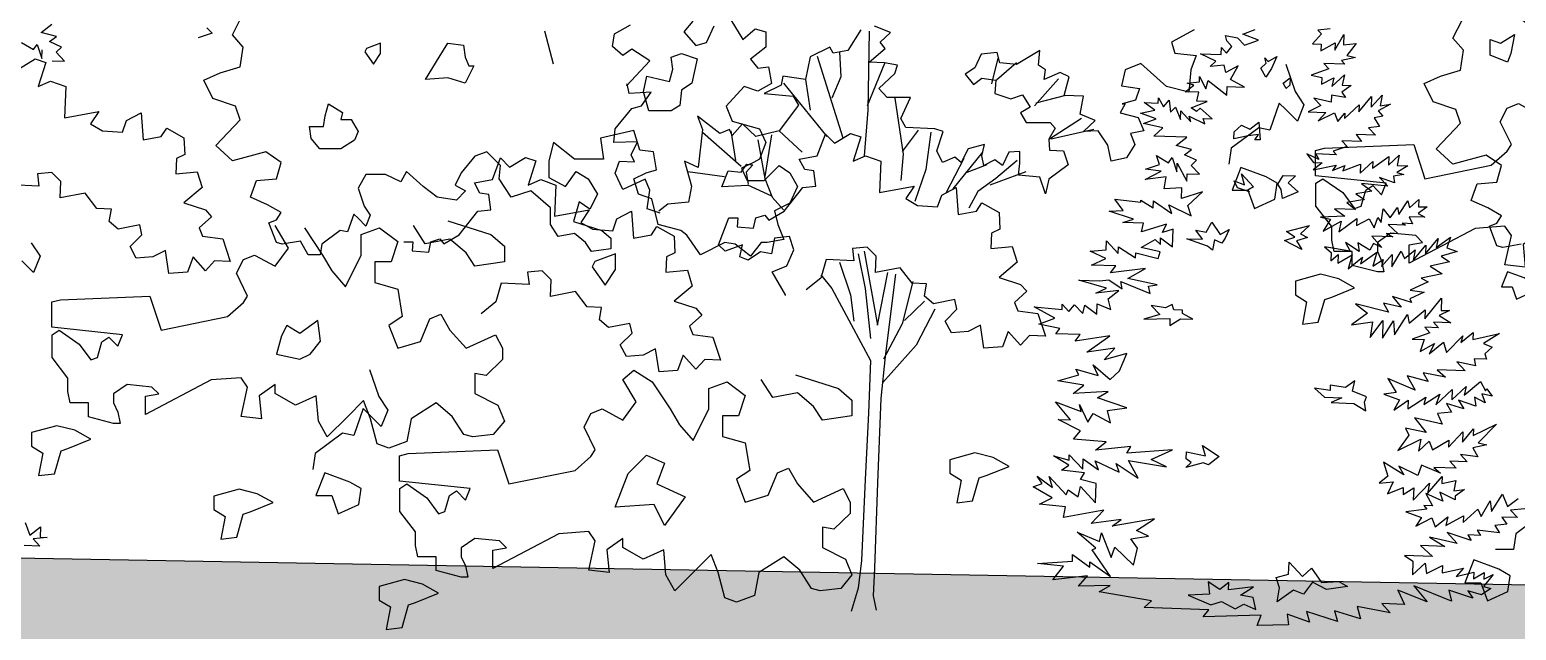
# Model space of a CAD drawing. Header units: inches. Extents: x 11.9 to 85.3, y 21.1 to 37.4.
# Drawn here: x 30.234 to 31.252, y 22.182 to 22.593 of the extents above; entities that cross this region are included whole.
import ezdxf

# ---------------------------------------------------------------- set-up
doc = ezdxf.new("R2010")
doc.units = ezdxf.units.IN
doc.header["$MEASUREMENT"] = 0
doc.layers.add('CAY', color=94, linetype='Continuous')
doc.layers.add('CAY-3', color=61, linetype='Continuous')

# ---------------------------------------------------------------- blocks, each defined once
blk = doc.blocks.new('A$C76451831')
at = {"layer": 'CAY'}
for p, q in [((5795.8, 947.2), (5812.1, 959.8)), ((6048.9, 954.2), (6056.8, 945.8)), ((5765.8, 931.9), (5784.4, 920.9)), ((5819.6, 940.9), (5795.8, 947.2)), ((5808.9, 933.2), (5819.6, 940.9)), ((5827.2, 924.8), (5808.9, 933.2)), ((6056.8, 945.8), (6035.2, 938.9)), ((5784.4, 920.9), (5789.7, 928.8)), ((5789.7, 928.8), (5797.1, 907.3)), ((5797.1, 907.3), (5797.6, 920.4)), ((5818.7, 916.9), (5827.2, 924.8)), ((5831.4, 903.4), (5818.7, 916.9)), ((5812.9, 904), (5831.4, 903.4)), ((5771.4, 200), (5778.9, 181.1)), ((5778.9, 181.1), (5795.2, 193.7)), ((5795.2, 193.7), (5794.7, 177.9)), ((5794.2, 164.3), (5770.2, 165.1)), ((5805.1, 177.5), (5783.7, 175.5)), ((5783.7, 175.5), (5794.2, 164.3)), ((5794.7, 177.9), (5805.1, 177.5))]:
    blk.add_line(p, q, dxfattribs=at)
for points in [[(530, 749.3), (509.9, 755.6), (514.2, 784.1), (506.8, 800.9), (473, 785.1), (461.4, 810.4), (467.7, 828.4), (490.9, 827.3), (485.7, 837.9), (495.2, 857.9), (459.3, 856.8), (461.4, 877.9), (486.7, 908.5), (501.5, 912.7), (516.3, 933.8), (482.5, 931.7), (479.3, 946.5), (478.3, 943.3), (514.2, 981.3), (486.7, 999.2), (473, 989.7), (457.2, 1003.4), (460.4, 1022.4), (484.6, 1036.1)], [(1344.2, 1028.7), (1309.4, 1009.8), (1314.7, 992.9), (1347.4, 989.7), (1338.9, 967.6), (1335.8, 933.8), (1302, 942.3), (1263, 977.1), (1238.7, 967.6), (1233.4, 943.3), (1260.9, 939.1), (1254.5, 921.2), (1234.5, 915.9), (1238.7, 915.9), (1231.3, 902.2), (1258.8, 894.8), (1267.2, 874.8), (1247.2, 870.5), (1253.5, 853.7)], [(1842.7, 701.7), (1814.8, 696.9), (1805.7, 699.3), (1794.3, 729.2), (1805.7, 733.9), (1812.8, 745.3), (1792, 757.1), (1766.4, 768.5), (1775.5, 794.1), (1805.7, 796.4), (1812.8, 821.6), (1789.6, 837.7), (1738.5, 824), (1713.4, 847.2), (1750.3, 886.5), (1743.2, 907.3), (1708.6, 918.7), (1694.9, 946.6), (1720, 958), (1750.3, 967.1), (1755, 997.4), (1738.5, 1015.9), (1752.7, 1043.4)], [(1551.6, 1030.3), (1532.9, 1028.3), (1538.2, 1022.7), (1524.5, 1007.3), (1537.6, 1006.8), (1537.3, 996.4), (1559, 1008.8), (1558.6, 997.9), (1572.6, 1021.5), (1572, 1005.6), (1591.1, 1007.7), (1576.9, 989.6), (1590.4, 986.4), (1568.9, 981.7), (1573.7, 976.1), (1542, 977.2), (1549.5, 969.2), (1522.8, 959.3), (1538.6, 956), (1538.2, 945.6), (1557.1, 955.4), (1554, 942.3), (1573.2, 960.2), (1569.9, 944.5), (1583.5, 944), (1569.5, 933.6), (1574.7, 925.7), (1553.5, 929.2), (1553.1, 918.3), (1526.6, 924.7), (1537.1, 913.4), (1518.2, 903.7), (1544.9, 902.7), (1533.5, 890), (1558, 902.3), (1563, 889), (1573.8, 901.7), (1573.5, 893.6), (1595.6, 914.1), (1595.2, 903.7), (1614.6, 927.1), (1614, 910.8), (1631, 929.2), (1627.7, 913), (1643.6, 915.2), (1624.7, 905.4), (1632.1, 897), (1618.9, 894.7), (1626.6, 881.3), (1610.2, 879.2), (1620.7, 867.9), (1591.3, 868.9), (1599.1, 858.2), (1569.6, 859.3), (1577.5, 850.8), (1556, 843.9), (1561.2, 838.3), (1529.1, 839.4), (1534.2, 831), (1515.9, 839.8), (1525.9, 826.3), (1539.5, 825.9), (1525.5, 815.5), (1560.6, 822.4), (1554.9, 814.4), (1573.8, 821.9), (1570.8, 813.9), (1597.8, 823.8), (1597.4, 810.2), (1616.6, 828.2), (1616.2, 817.7), (1640.9, 835.5), (1640.4, 822.3), (1656.8, 837.6), (1653.5, 821.9), (1669.8, 821.3), (1653.1, 811), (1663.9, 807.9), (1648, 805.8), (1649.9, 795.3), (1626.6, 803.8), (1639.3, 790.2), (1599.5, 794.3), (1615, 782.9), (1590.8, 778.7), (1604.1, 770.1), (1577.2, 765.6), (1590, 754.7), (1558.3, 755.8), (1573.8, 744.4), (1536.6, 743), (1552.3, 740.2), (1540.8, 721.6), (1568.1, 736.9), (1564.8, 720.7), (1592.2, 741.1), (1591.9, 730.6), (1610.8, 740.4), (1618.5, 727), (1624.5, 742.7), (1629.2, 734.8), (1632.6, 756), (1643, 742), (1654, 757.9), (1656.3, 747), (1670.2, 767.8), (1672.6, 757.3), (1686.6, 770), (1686.2, 759.1), (1699.3, 758.6), (1685.9, 748.7), (1696.1, 742.9), (1672.1, 743.7), (1677.2, 733.1), (1661.3, 733.7), (1666.6, 730.8), (1639.9, 731.7), (1655.3, 717.6), (1636.8, 718.2), (1647, 712.9), (1615.3, 714), (1630.6, 697.1), (1617.6, 703), (1611.9, 692.8), (1593.7, 703.8), (1595.9, 690.6), (1575.1, 704.5), (1582.3, 691.1), (1542.7, 697.9), (1553.3, 689.4), (1552.8, 676.3), (1563.6, 686.3), (1563.1, 673.2), (1584.9, 685.6), (1579.1, 664.5), (1601.1, 682.3), (1598, 672), (1622.6, 689.7), (1616.4, 668.6), (1632.6, 678.5), (1629.6, 668.1), (1646.1, 686.1), (1645.4, 667.6), (1659.8, 691.1), (1664.9, 680), (1681.2, 693.1), (1677.9, 676.9), (1697.3, 700.2), (1696.8, 687.1), (1716.2, 710.4), (1713, 696.9), (1734.9, 712.5), (1729.3, 696.4), (1745, 690.8), (1720.7, 683.5), (1733.6, 674.9), (1704.3, 668.2), (1722.5, 656.7), (1690.1, 650.1), (1700.8, 644.3), (1673.6, 631.7), (1694.8, 628.7), (1673.2, 618.6), (1675.7, 613), (1646.5, 622.2), (1659.6, 605.9), (1633, 611.8), (1640.7, 598.4), (1590.4, 611), (1608.5, 596.8), (1583.9, 579.1), (1616.2, 583.4), (1612.6, 559.5), (1632.1, 585.5), (1631.2, 558.8), (1648, 585), (1649.9, 563.6), (1669.6, 594.7), (1671.9, 581.4), (1696.6, 601.9), (1696.1, 588.3), (1721.2, 619.6), (1720.6, 601), (1733.7, 600.6), (1717.6, 593), (1735.8, 581.9), (1709.1, 582.8), (1716.9, 574.4), (1695.7, 575.2), (1703.5, 566.7), (1676.5, 557.2), (1695, 556.6), (1688.9, 538.2), (1710.7, 550.6), (1702.4, 535), (1724.3, 552.8), (1728.8, 536.8), (1753.7, 562.3), (1750.6, 551.9), (1769.7, 567.1), (1769.3, 556.7), (1810, 565.7), (1785.4, 550.7), (1798.4, 544.8), (1787.6, 534.8), (1790, 526.5), (1771, 527.2), (1773.4, 516.7), (1744.6, 522.7), (1757.2, 509.1), (1714.7, 510.6), (1727.4, 499.2), (1693.2, 505.9), (1700.9, 492.5), (1669.1, 501.3), (1681.4, 479.5), (1639.5, 497.3), (1652.3, 475.6), (1633.6, 473.5), (1657.4, 464.5), (1648.7, 449), (1670.5, 464.1), (1670, 450.9), (1697.4, 468.6), (1694.3, 457.8), (1718.8, 473.3), (1712.8, 457.1), (1737.7, 480.3), (1737.1, 464.5), (1759.1, 485), (1755.9, 472), (1780.7, 492.4), (1788.3, 478.5), (1790.7, 481.2), (1798.5, 470.5), (1782.7, 473.7), (1787.7, 460), (1771.7, 468.7), (1773.9, 455), (1747.5, 464.1), (1755.2, 450.7), (1728.8, 459.3), (1736.5, 445.9), (1715.1, 443.9), (1722.2, 427.8), (1680, 437), (1698.2, 415), (1666.3, 421.6), (1671.3, 411), (1654.7, 387.5), (1689.7, 404.9), (1686.3, 386.4), (1702.7, 401.7), (1707.7, 388.4), (1732.3, 403.4), (1731.9, 392.6), (1754, 415.8), (1753.4, 400), (1770, 420.7), (1769.7, 410.3), (1805.2, 427.6), (1777.4, 399.1), (1790.4, 396), (1769, 391.3), (1776.7, 377.8), (1750.1, 381.5), (1760.6, 370.2), (1733.8, 371.2), (1743.9, 360.4), (1709.5, 361.6), (1719.6, 353.1), (1691, 365), (1685, 349.3), (1656.1, 363.5), (1663.8, 350.1), (1632.7, 369.7), (1639.7, 348.2), (1626.2, 337.8), (1647.6, 339.7), (1638.8, 321.5), (1663.1, 331), (1662.7, 320.6), (1679, 330.5), (1678.3, 311.9), (1703.2, 337.8), (1700, 322), (1722.2, 348), (1721.8, 337.1), (1743.2, 341.8), (1740, 326.1), (1756.3, 327.8), (1742.4, 317.8), (1742.2, 312.4), (1718.6, 324.1), (1723.6, 310.3), (1697.2, 322.1), (1707.5, 303.2), (1694.3, 303.7), (1699.1, 298), (1667.2, 293.7), (1691, 285.2), (1682.3, 271.9), (1706.8, 284.6), (1711.8, 270.9), (1730.9, 286.1), (1727.7, 273), (1755, 287.9), (1754.6, 277.5), (1776.6, 298.1), (1781.7, 287), (1795.6, 310.5), (1797.8, 294.6), (1814.6, 320.8), (1822.1, 301.9), (1838.4, 314.5)], [(1848.2, 298.3), (1826.8, 296.3), (1837.3, 285.1), (1813.3, 285.9), (1821.1, 275.2), (1802.5, 273.1), (1809.8, 262), (1775.5, 265.9), (1780.6, 258), (1761.6, 258.7), (1766.8, 250.4), (1730.1, 262.5), (1745.3, 245.7), (1703.1, 255.3), (1726.6, 241.3), (1689.5, 242.6), (1707.5, 225.7), (1664.9, 227.2), (1677.8, 219), (1677, 197.7), (1696.2, 215.6), (1698.4, 199.7), (1722.9, 212), (1722.5, 201.1), (1754.9, 208.2), (1743.6, 195.4), (1770.5, 202.2), (1770.2, 191.8), (1786.4, 201.6), (1786, 191.2), (1799.9, 198.4), (1785.6, 180.3), (1796.4, 177.2), (1782.5, 167.3), (1761.4, 173.5), (1769.1, 162.3), (1732.4, 174.5), (1736.8, 158), (1679.2, 181.3), (1699.6, 157), (1654.9, 174.5), (1665, 152.8), (1630.2, 154), (1643.3, 140), (1592.9, 149.9), (1597.7, 131.1), (1558.2, 142.9), (1562.6, 126.9), (1515.6, 142.2), (1520, 125.7), (1486, 137.8), (1488.1, 121.8), (1440.1, 120.8), (1446.1, 136.4), (1358.1, 134.1), (1366.6, 144.6), (1267.9, 148.1), (1279.1, 158.1), (1199.4, 171.8), (1216.1, 181.6), (1168, 180.6), (1181.7, 196.4), (1128.5, 190.1), (1145, 210.9), (1105.3, 215), (1158.5, 218.6), (1158.8, 229), (1184.9, 209.5), (1185.2, 217.6), (1216.5, 195.2), (1188.5, 236.1), (1194, 238.6), (1165.5, 263.2), (1199.8, 248.8), (1202.6, 261.9), (1217.6, 224.2), (1223.1, 239.9), (1251.6, 212.6), (1257.9, 238.7), (1247.6, 252.6), (1274.4, 257.1), (1256.2, 265.5), (1283.5, 283.1), (1219.2, 272.2), (1232.7, 282.1), (1187.2, 276), (1206.5, 296.7), (1144.9, 285.2), (1148.2, 301.4), (1108.5, 305.5), (1127.4, 315.3), (1098.5, 332.2), (1112.3, 337.1), (1104.5, 348.3), (1127.9, 331.1), (1123.1, 347.6), (1148.9, 320), (1151.8, 327.6), (1167.3, 316.6), (1170.6, 332.4), (1193.7, 307.5), (1194.8, 337), (1171, 343.2), (1176.8, 353.5), (1142, 357.4), (1153.2, 365.2), (1129.6, 379.1), (1153.4, 372.9), (1153.7, 381), (1174.2, 359), (1174.8, 374.8), (1198.2, 358.2), (1193.2, 371.5), (1229.8, 354.3), (1225.3, 367.6), (1258.9, 345.2), (1244, 372.4), (1302.2, 362.7), (1278.5, 373.9), (1311.2, 388.7), (1241.7, 383.4), (1247.5, 393.6), (1193.8, 387.8), (1210.1, 400.4), (1160, 404.8), (1170.8, 417.6), (1137, 434.6), (1155.6, 434), (1132.5, 461.5), (1171.9, 447), (1169.5, 457.5), (1182.2, 430.8), (1190.3, 443.7), (1216.6, 429.6), (1211.8, 448.3), (1241.4, 452.3), (1196.6, 467.5), (1212.8, 477.3), (1159.7, 474.2), (1176, 486.8), (1136.3, 493.6), (1168.4, 502.9), (1163.7, 511.2), (1197.8, 501.9), (1190.2, 518), (1216.2, 495.8), (1230.2, 508.9), (1241.6, 535.3), (1206.8, 525.6), (1223.3, 543.6), (1180.5, 537.4), (1215.8, 562.4), (1162.5, 553.9), (1170.5, 564), (1133.4, 565.3), (1139.1, 573.3), (1107.2, 579.8), (1131.5, 589.4), (1100.4, 606.4), (1142.9, 602.6), (1143.1, 610.3), (1153.2, 599.5), (1161.7, 609.7), (1174.4, 596.1), (1177.5, 609.1), (1195.6, 595.3), (1196.2, 611.2), (1217.2, 602.3), (1212.8, 618.8), (1229.1, 631.3), (1194, 627.1), (1210.6, 634.7), (1168.4, 647.1), (1200.1, 646), (1213.8, 647.7), (1234.6, 633.9), (1232.3, 644.8), (1276.9, 627), (1274.6, 637.9), (1287.8, 640.2), (1242.8, 649.4), (1270.1, 664.8), (1216.4, 658.5), (1224.9, 668.7), (1187.8, 670), (1209.5, 680.1), (1185.8, 691.3), (1209.9, 693.2), (1210.4, 706.8), (1228.3, 687.6), (1228.7, 698), (1254.8, 681.2), (1255.1, 688.9), (1289.2, 680), (1292.3, 690.3), (1263.1, 696.8), (1284.8, 709.2), (1292.7, 701.2), (1293, 711.6), (1311.1, 697.8), (1312.1, 724.6), (1296, 719.7), (1301.9, 732.6), (1263.9, 720.8), (1267.1, 733.8), (1235.4, 734.9), (1251.4, 739.8), (1214.7, 752), (1236, 753.5), (1223, 770.3), (1262.8, 766.2), (1262.9, 768.9), (1281.5, 757.4), (1281.9, 768.2), (1310.2, 748.6), (1305.7, 761.9), (1339.5, 744.9), (1334.6, 760.9), (1356.7, 781.5), (1324.6, 771.7), (1325.2, 788), (1298.4, 786.2), (1301.7, 804.7), (1269.4, 800.4), (1293.9, 813.1), (1270, 816.2), (1291.5, 823.6), (1286.5, 837), (1305.2, 825.9), (1310.4, 833.9), (1317.9, 812.3), (1318.3, 825.4), (1333.2, 798.2), (1333.6, 809), (1352.2, 808.4), (1339.5, 822), (1347.9, 829.8), (1329.6, 838.2), (1340.3, 846), (1316.5, 852.2), (1332.8, 864.8), (1282.6, 866.6), (1296.2, 879.2), (1266.9, 885.7), (1286.2, 893.2), (1262.5, 901.7), (1284, 906.4), (1268.1, 917.8), (1289.3, 917.1), (1289.6, 924.8), (1297.3, 911.4), (1305.8, 921.5), (1307.9, 902.9), (1315.9, 910.7), (1323.4, 891.9), (1323.8, 905), (1339.1, 888.6), (1336.7, 896.9), (1360.3, 885.2), (1357.8, 893.4), (1371.4, 892.9), (1353.4, 909.4), (1347.8, 904.2), (1339.8, 909.9), (1364.2, 919.5), (1348.4, 920), (1351.5, 933.5), (1330.3, 934.3), (1343.8, 944.2), (1333.4, 947.3), (1352.1, 949.4), (1352.4, 957.5), (1362.1, 938.6), (1365.3, 951.6), (1394, 929.3), (1394.4, 942.4), (1420.7, 941.5), (1399.8, 953.1), (1411.4, 974), (1392.5, 963.8), (1390.1, 974.8), (1368.8, 972.8), (1377.2, 980.7), (1353.6, 991.9), (1385.3, 990.8), (1385.6, 1001.7), (1393.5, 993.3), (1401.6, 1003.4), (1394.2, 1011.8), (1391.7, 1020.1), (1410.2, 1016.7), (1420.7, 1005.5), (1442.2, 1012.9), (1418.5, 1021.8), (1437.3, 1028.9)], [(1253.5, 853.7), (1240.8, 833.6), (1217.6, 828.4), (1212.4, 852.6), (1197.6, 874.8), (1175.4, 873.7), (1193.4, 890.6), (1170.2, 900.1), (1175.4, 927.5), (1145.9, 928.6), (1153.3, 957), (1139.6, 963.4), (1115.3, 952.8), (1117.4, 967.6), (1106.9, 975), (1109, 997.1), (1073.1, 976), (1047.8, 978.1), (1043.6, 993.9), (1019.3, 991.8), (1009.9, 970.7), (995.1, 961.2), (1007.7, 945.4), (1020.4, 954.9), (1041.5, 951.8), (1040.4, 931.7), (1064.7, 923.3), (1082.6, 929.6), (1094.2, 910.6), (1079.5, 902.2), (1087.9, 887.4), (1124.8, 887.4), (1132.2, 879), (1122.7, 862.1), (1123.8, 845.2), (1144.9, 844.2), (1152.2, 823.1), (1122.7, 800.9), (1117.4, 778.8), (1109, 804.1), (1076.3, 807.3), (1078.4, 825.2), (1078.4, 843.1), (1061.5, 842.1), (1052, 822), (1040.4, 830.5), (1023.6, 822), (1020.4, 836.8), (1024.6, 853.7), (999.3, 847.3), (988.8, 826.2), (979.3, 834.7), (960.3, 826.2), (951.8, 844.2), (961.3, 873.7), (948.7, 877.9), (904.4, 880), (897, 893.7), (911.8, 925.4), (875.9, 925.4), (863.3, 939.1), (887.5, 962.3), (891.7, 975), (871.7, 978.1), (848.5, 979.2), (872.7, 1000.3), (865.4, 1009.8), (881.2, 1024.5), (856.9, 1034)], [(835.8, 1028.7), (815.8, 997.1), (793.6, 992.9), (788.4, 1002.4), (758.8, 987.6), (751.5, 952.8), (716.7, 958.1), (714.5, 944.4), (688.2, 931.7), (732.5, 927.5), (740.9, 913.8), (711.4, 874.8), (675.5, 866.3), (655.5, 885.3), (639.7, 867.4), (635.4, 876.9), (620.7, 870.5), (586.9, 896.9), (594.3, 876.9), (588, 818.9), (566.9, 828.4), (577.4, 790.4), (573.2, 766.1), (541.6, 763), (527.9, 752.4)], [(848.5, 1026.6), (846.4, 906.4), (841.1, 836.8)], [(769.4, 988.7), (808.4, 864.2)], [(803.1, 995), (805.2, 957), (791.5, 924.3)], [(871.7, 977.1), (845.3, 912.7)], [(1044.7, 985.5), (1035.2, 946.5)], [(1073.1, 978.1), (1042.6, 951.8)], [(751.5, 952.8), (758.8, 906.4)], [(1137.5, 953.9), (1100.6, 912.7)], [(1484.5, 939.3), (1479.8, 947.6), (1490.5, 955.4), (1490.1, 944.5), (1484.5, 939.3)], [(717.7, 947.5), (784.2, 866.3)], [(887.5, 924.3), (900.2, 838.9), (897, 798.8)], [(1148, 928.6), (1102.7, 917)], [(1172.3, 893.7), (1123.8, 862.1)], [(594.3, 872.7), (653.4, 821)], [(634.4, 741.9), (648.1, 741.9), (647, 728.2), (672.4, 726.1), (675.5, 741.9), (689.2, 746.1), (695.6, 738.7), (718.8, 752.4), (747.2, 788.3), (767.3, 790.4), (764.1, 813.6), (750.4, 815.7), (742, 831.5), (769.4, 836.8), (782, 869.5), (795.8, 855.8), (820, 870.5), (835.8, 865.3), (824.2, 828.4), (843.2, 836.8), (866.4, 828.4), (864.3, 780.9), (917, 790.4), (904.4, 771.4), (922.3, 760.9), (952.9, 758.7), (959.2, 776.7), (981.4, 788.3), (984.5, 747.1), (1012, 752.4), (1020.4, 765.1), (1046.8, 750.3), (1047.8, 725), (1035.2, 718.7), (1034.1, 695.5), (1066.8, 698.6), (1074.2, 674.4), (1046.8, 651.2), (1079.5, 640.6), (1089, 630.1), (1070, 613.2), (1075.2, 600.5), (1105.8, 596.3), (1117.4, 561.5), (1093.2, 562.6), (1079.5, 547.8), (1060.5, 568.9), (1052, 545.7), (1023.6, 543.6), (1018.3, 578.4), (999.3, 568.9), (974, 566.8), (964.5, 584.7), (982.4, 602.7), (979.3, 617.4), (946.6, 611.1), (932.9, 622.7), (936, 641.7), (913.9, 642.7), (895.9, 665.9), (858, 658.6), (859, 683.9), (845.3, 697.6), (823.2, 695.5), (825.3, 676.5), (783.1, 678.6), (774.7, 650.1), (752.5, 632.2)], [(637.6, 874.8), (644.9, 829.4)], [(699.8, 868.4), (689.2, 805.2)], [(711.4, 874.8), (746.2, 842.1)], [(923.4, 875.8), (899.1, 843.1)], [(942.4, 872.7), (935, 815.7), (918.1, 767.2)], [(1191.3, 876.9), (1125.9, 862.1)], [(678.7, 861.1), (689.2, 802), (700.8, 773.5), (717.7, 754.5)], [(1021.5, 842.1), (976.1, 786.2)], [(662.9, 791.4), (623.8, 789.3), (633.3, 813.6), (653.4, 811.5), (661.8, 824.1), (671.3, 823.1), (660.8, 811.5), (663.9, 793.6)], [(993, 832.6), (965.6, 779.8)], [(1027.8, 823.1), (995.1, 810.4)], [(1074.2, 829.4), (1041.5, 802), (1014.1, 782), (1000.4, 756.6)], [(572.2, 812.5), (628.1, 805.2)], [(1033.1, 792.5), (1087.9, 812.5)], [(662.9, 792.5), (699.8, 775.6)], [(720.9, 623.7), (720.9, 624.8), (700.8, 659.6), (723, 669.1), (733.5, 693.4), (727.2, 713.4), (704, 711.3), (699.8, 687), (682.9, 690.2), (663.9, 677.5), (651.3, 682.8), (655.5, 700.7), (629.1, 691.2), (618.6, 700.7), (634.4, 741.9)], [(831.6, 687), (842.2, 634.3), (850.6, 558.4)], [(841.1, 691.2), (861.1, 578.4), (877, 658.6)], [(803.1, 674.4), (820, 624.8), (825.3, 584.7)], [(774.7, 655.4), (791.5, 634.3), (850.6, 524.6), (847.4, 444.5), (842.2, 343.2), (836.9, 219.8), (831.6, 177.6), (821.1, 141.8)], [(888.6, 656.4), (872.7, 530.9), (866.4, 466.6), (861.1, 337.9), (856.9, 208.2), (854.8, 166), (859, 143.9)], [(914.9, 644.8), (899.1, 580.5), (870.6, 526.7)], [(932.9, 615.3), (902.3, 585.8)], [(948.7, 602.7), (920.2, 547.8), (869.6, 490.9)]]:
    blk.add_lwpolyline(points, dxfattribs=at)
for points in [[(1795.5, 989.9), (1795.5, 1013.7), (1811.3, 1008.4), (1832.5, 1021.6), (1827.2, 992.6), (1821.9, 979.4)], [(1445.7, 970.1), (1454.1, 978), (1451.7, 985.8), (1456.9, 980.2), (1470.4, 987.9), (1462, 969.6), (1453.4, 956.7)], [(1444.6, 860.9), (1436.9, 861.2), (1442.2, 869.2), (1426.3, 867), (1404.8, 862.3), (1405.2, 873.2), (1416.4, 883.2), (1429.3, 877.3), (1442.8, 887.7)], [(1428.7, 781.7), (1410.3, 787.8), (1405.3, 798.4), (1420.9, 792.4), (1416.1, 808.9), (1434.4, 789.2), (1426.1, 784.5)], [(1476.9, 785.4), (1471.7, 793.3), (1479.9, 806.6), (1498.9, 806), (1487.6, 795.5), (1503, 781.8), (1478.7, 771.8)], [(1364.6, 698.7), (1332.9, 710.2), (1356.9, 709.4), (1346.9, 723.3), (1362.7, 720.1), (1370.9, 735.6), (1383.8, 716.6), (1397.3, 724.3), (1391.3, 710.9), (1386.1, 703.4), (1375.4, 708.7), (1372.1, 693)], [(1485.1, 721.2), (1519.8, 730.4), (1506.2, 717.8), (1516.9, 712), (1500.4, 707.1), (1508.1, 693.7), (1481.9, 707.7), (1497.9, 712.6)], [(1313.2, 601.7), (1310.8, 609.9), (1300.2, 604.8), (1278.6, 608.3), (1291.7, 594.7), (1267.4, 587.4), (1307.3, 588.7), (1306.9, 577.9), (1323.2, 588.2), (1342.2, 587.5), (1326.2, 596.2), (1326.3, 601.2)], [(1603.8, 461), (1606.8, 469), (1585.8, 477.9), (1589, 493.7), (1575.1, 483.3), (1551.6, 486.8), (1551.4, 479.1), (1527.5, 482.7), (1542.8, 468.5), (1569.5, 467.6), (1553, 460.5), (1587.8, 459.2), (1606, 447.7)], [(1332, 374.8), (1332.4, 385.2), (1361.2, 379.2), (1356.8, 395.2), (1382.5, 378.5), (1366.1, 365.4), (1358.1, 368.4), (1331.6, 361.7), (1339.5, 369.1)], [(1037.6, 376.9), (1009.9, 384), (971.5, 373.4), (971.5, 352.7), (988.6, 342.1), (982.2, 307.9), (1006.3, 310.8), (1016.4, 345.6), (1027, 349.2), (1061.8, 363.3)], [(1474.2, 178.1), (1469.4, 194.1), (1488.1, 198.9), (1488.8, 217.4), (1509.3, 195.4), (1522.9, 208.1), (1538.4, 186.2), (1564.8, 188), (1578.1, 179.9), (1545.8, 175.6), (1524.8, 186.7), (1511.1, 168.6), (1495.4, 174.6), (1470.8, 156.9)], [(1809, 206.5), (1770.6, 220.7), (1757.1, 185.9), (1781.3, 185.9), (1791.3, 158.2), (1822.5, 172.3), (1826.1, 196.5)], [(1438.2, 144.9), (1433.9, 163.6), (1414.9, 167), (1434.4, 179.5), (1396.7, 175.3), (1397, 186.2), (1383.5, 175.8), (1365.4, 187.3), (1367.4, 168.6), (1335.2, 167), (1369.6, 152.2), (1385.6, 157.1), (1406.5, 146), (1419.9, 153.2)]]:
    blk.add_lwpolyline(points, close=True, dxfattribs=at)
at = {"layer": 'CAY-3'}
for p, q in [((6577.4, 899), (6564.2, 949.2)), ((6416.3, 659.8), (6481.8, 639.1)), ((6173.4, 618.5), (6152.8, 652.7)), ((6197.6, 649.2), (6225.3, 607.9)), ((6284.2, 639.1), (6312, 649.2)), ((6284.2, 607.9), (6284.2, 639.1)), ((6312, 649.2), (6339.7, 628.5)), ((6381.5, 625), (6363.8, 652.7)), ((6481.8, 639.1), (6502.4, 621.4)), ((5780.9, 626.5), (5794.5, 605.9)), ((6152.8, 590.8), (6173.4, 618.5)), ((6339.7, 628.5), (6329.6, 597.3)), ((6419.3, 632.1), (6381.5, 625)), ((6444, 611.4), (6419.3, 632.1)), ((6502.4, 621.4), (6502.4, 597.3)), ((5784.5, 581.1), (5766.8, 598.8)), ((5794.5, 605.9), (5784.5, 581.1)), ((6093.8, 580.2), (6104.4, 600.8)), ((6104.4, 600.8), (6121.5, 607.9)), ((6121.5, 607.9), (6152.8, 590.8)), ((6225.3, 607.9), (6239.4, 583.7)), ((6260.1, 559.5), (6284.2, 607.9)), ((6304.9, 597.3), (6304.9, 566)), ((6329.6, 597.3), (6304.9, 597.3)), ((6457.6, 590.8), (6444, 611.4)), ((6502.4, 597.3), (6457.6, 590.8)), ((6110.9, 545.4), (6093.8, 580.2)), ((6239.4, 583.7), (6260.1, 559.5)), ((5825.7, 539.8), (5961.9, 545.3)), ((5961.9, 545.3), (5979, 493.4)), ((6104.4, 535.3), (6110.9, 545.4)), ((6304.9, 566), (6339.7, 556)), ((6339.7, 556), (6346.7, 514.1)), ((5812.2, 536.3), (5825.7, 539.8)), ((5812.2, 497.9), (5812.2, 536.3)), ((6080.2, 514.1), (6104.4, 535.3)), ((86.7, 510.8), (100.8, 469.5)), ((472.7, 495.7), (489.8, 509.9)), ((489.8, 509.9), (517.5, 492.2)), ((736.2, 502.8), (801.7, 482.1)), ((5979, 493.4), (6080.2, 514.1)), ((6346.7, 514.1), (6326.1, 500.5)), ((6326.1, 500.5), (6339.7, 465.7)), ((6374.5, 476.3), (6388.6, 510.6)), ((6388.6, 510.6), (6405.7, 517.6)), ((6405.7, 517.6), (6419.3, 493.4)), ((493.3, 461.5), (472.7, 495.7)), ((517.5, 492.2), (545.2, 450.9)), ((604.1, 482.1), (631.9, 492.2)), ((604.1, 450.9), (604.1, 482.1)), ((631.9, 492.2), (659.6, 471.5)), ((701.4, 468), (683.7, 495.7)), ((801.7, 482.1), (822.3, 464.4)), ((5920.1, 486.4), (5812.2, 497.9)), ((5812.8, 486.4), (5823.4, 493.4)), ((5812.8, 451.6), (5812.8, 486.4)), ((5823.4, 493.4), (5854, 472.2)), ((5888.8, 475.7), (5899.4, 482.8)), ((5899.4, 482.8), (5913, 468.7)), ((5913, 468.7), (5920.1, 486.4)), ((6339.7, 465.7), (6374.5, 476.3)), ((6419.3, 493.4), (6444, 465.7)), ((6444, 465.7), (6488.8, 486.4)), ((6488.8, 486.4), (6499.5, 465.7)), ((100.8, 469.5), (114.4, 448.9)), ((472.7, 433.8), (493.3, 461.5)), ((659.6, 471.5), (649.5, 440.3)), ((739.2, 475.1), (701.4, 468)), ((763.9, 454.4), (739.2, 475.1)), ((777.5, 433.8), (763.9, 454.4)), ((822.3, 464.4), (822.3, 440.3)), ((5854, 472.2), (5871.7, 448)), ((5881.7, 451.6), (5888.8, 475.7)), ((6499.5, 465.7), (6499.5, 448.6)), ((76.8, 451.7), (62.5, 410.5)), ((86.7, 441.8), (76.8, 451.7)), ((104.4, 424.1), (86.7, 441.8)), ((114.4, 448.9), (104.4, 424.1)), ((413.7, 423.2), (424.3, 443.8)), ((424.3, 443.8), (441.4, 450.9)), ((441.4, 450.9), (472.7, 433.8)), ((545.2, 450.9), (559.3, 426.7)), ((580, 402.5), (604.1, 450.9)), ((624.8, 440.3), (624.8, 409)), ((649.5, 440.3), (624.8, 440.3)), ((822.3, 440.3), (777.5, 433.8)), ((5836.9, 420.3), (5812.8, 451.6)), ((5871.7, 448), (5881.7, 451.6)), ((6499.5, 448.6), (6474.7, 424.4)), ((45.4, 414.1), (3.5, 382.8)), ((62.5, 410.5), (45.4, 414.1)), ((430.8, 388.4), (413.7, 423.2)), ((559.3, 426.7), (580, 402.5)), ((624.8, 409), (659.6, 399)), ((5836.9, 399.6), (5836.9, 420.3)), ((5927.1, 410.3), (5906.5, 396.1)), ((5964.9, 406.7), (5927.1, 410.3)), ((6055.5, 417.4), (5954.9, 364.8)), ((6100.9, 420.9), (6055.5, 417.4)), ((6110.9, 406.7), (6100.9, 420.9)), ((6152.8, 410.3), (6128.6, 393.2)), ((6152.8, 396.7), (6152.8, 410.3)), ((6457.6, 427.4), (6457.6, 396.7)), ((6474.7, 424.4), (6457.6, 427.4)), ((145.6, 382.8), (281.8, 388.3)), ((281.8, 388.3), (298.9, 336.4)), ((424.3, 378.3), (430.8, 388.4)), ((659.6, 399), (666.6, 357.1)), ((5840.5, 382.5), (5836.9, 399.6)), ((5906.5, 396.1), (5906.5, 382.5)), ((5954.9, 392.6), (5975.5, 396.1)), ((5954.9, 364.8), (5954.9, 392.6)), ((5975.5, 396.1), (5964.9, 406.7)), ((6100.9, 361.9), (6110.9, 406.7)), ((6128.6, 393.2), (6132.1, 358.4)), ((6184, 379), (6152.8, 396.7)), ((6215.3, 393.2), (6184, 379)), ((6218.8, 354.8), (6215.3, 393.2)), ((6287.8, 386.1), (6263.6, 361.9)), ((6298.4, 358.4), (6287.8, 386.1)), ((6457.6, 396.7), (6492.4, 379)), ((3.5, 382.8), (0, 358.6)), ((132.1, 379.3), (145.6, 382.8)), ((132.1, 340.9), (132.1, 379.3)), ((400.1, 357.1), (424.3, 378.3)), ((5868.2, 382.5), (5840.5, 382.5)), ((5868.2, 361.3), (5868.2, 382.5)), ((5906.5, 382.5), (5913, 368.4)), ((5913, 368.4), (5916.5, 351.3)), ((6398.6, 382.6), (6360.3, 358.4)), ((6422.8, 361.9), (6398.6, 382.6)), ((6492.4, 379), (6502.4, 354.8)), ((240, 329.4), (132.1, 340.9)), ((298.9, 336.4), (400.1, 357.1)), ((666.6, 357.1), (646, 343.5)), ((646, 343.5), (659.6, 308.7)), ((694.4, 319.3), (708.5, 353.5)), ((708.5, 353.5), (725.6, 360.6)), ((725.6, 360.6), (739.2, 336.4)), ((5906.5, 351.3), (5868.2, 361.3)), ((5916.5, 351.3), (5906.5, 351.3)), ((6132.1, 358.4), (6100.9, 361.9)), ((6232.4, 330.6), (6218.8, 354.8)), ((6263.6, 361.9), (6232.4, 330.6)), ((6308.4, 320), (6298.4, 358.4)), ((6360.3, 358.4), (6353.8, 323.6)), ((6440.5, 334.2), (6422.8, 361.9)), ((6502.4, 354.8), (6485.3, 334.2)), ((132.7, 329.4), (143.3, 336.4)), ((132.7, 294.5), (132.7, 329.4)), ((143.3, 336.4), (173.9, 315.2)), ((201.6, 294.5), (208.7, 318.7)), ((208.7, 318.7), (219.3, 325.8)), ((219.3, 325.8), (232.9, 311.7)), ((232.9, 311.7), (240, 329.4)), ((659.6, 308.7), (694.4, 319.3)), ((739.2, 336.4), (763.9, 308.7)), ((763.9, 308.7), (808.7, 329.4)), ((808.7, 329.4), (819.4, 308.7)), ((6326.1, 313.5), (6308.4, 320)), ((6353.8, 323.6), (6326.1, 313.5)), ((6454.1, 330.6), (6440.5, 334.2)), ((6485.3, 334.2), (6454.1, 330.6)), ((173.9, 315.2), (191.6, 291)), ((819.4, 308.7), (819.4, 291.6)), ((156.8, 263.3), (132.7, 294.5)), ((191.6, 291), (201.6, 294.5)), ((819.4, 291.6), (794.6, 267.4)), ((1876.7, 291.7), (1834.8, 260.5)), ((156.8, 242.6), (156.8, 263.3)), ((247, 253.3), (226.4, 239.1)), ((284.8, 249.7), (247, 253.3)), ((375.4, 260.4), (274.7, 207.8)), ((295.4, 239.1), (284.8, 249.7)), ((420.8, 263.9), (375.4, 260.4)), ((430.8, 249.7), (420.8, 263.9)), ((420.8, 204.9), (430.8, 249.7)), ((472.7, 253.3), (448.5, 236.2)), ((472.7, 239.7), (472.7, 253.3)), ((794.6, 267.4), (777.5, 270.4)), ((777.5, 270.4), (777.5, 239.7)), ((1834.8, 260.5), (1831.3, 236.3)), ((160.4, 225.5), (156.8, 242.6)), ((226.4, 239.1), (226.4, 225.5)), ((274.7, 235.6), (295.4, 239.1)), ((274.7, 207.8), (274.7, 235.6)), ((448.5, 236.2), (452, 201.4)), ((503.9, 222), (472.7, 239.7)), ((535.2, 236.2), (503.9, 222)), ((538.7, 197.8), (535.2, 236.2)), ((607.7, 229.1), (583.5, 204.9)), ((618.3, 201.4), (607.7, 229.1)), ((777.5, 239.7), (812.3, 222)), ((1831.3, 236.3), (1803.5, 236.3)), ((188.1, 225.5), (160.4, 225.5)), ((188.1, 204.3), (188.1, 225.5)), ((226.4, 194.3), (188.1, 204.3)), ((226.4, 225.5), (232.9, 211.4)), ((232.9, 211.4), (236.4, 194.3)), ((452, 201.4), (420.8, 204.9)), ((583.5, 204.9), (552.3, 173.6)), ((718.5, 225.5), (680.2, 201.4)), ((742.7, 204.9), (718.5, 225.5)), ((760.4, 177.2), (742.7, 204.9)), ((812.3, 222), (822.3, 197.8)), ((236.4, 194.3), (226.4, 194.3)), ((552.3, 173.6), (538.7, 197.8)), ((628.3, 163), (618.3, 201.4)), ((680.2, 201.4), (673.7, 166.6)), ((822.3, 197.8), (805.2, 177.2)), ((646, 156.5), (628.3, 163)), ((673.7, 166.6), (646, 156.5)), ((774, 173.6), (760.4, 177.2)), ((805.2, 177.2), (774, 173.6))]:
    blk.add_line(p, q, dxfattribs=at)
for points in [[(6790, 964.2), (6775.9, 948.1), (6794.3, 927.3), (6810.8, 931.6), (6822.2, 957.2)], [(6847.8, 966.6), (6866.3, 936.3), (6884.7, 952.4), (6900.9, 948.1), (6900.9, 924.9), (6877.7, 906.4), (6889.1, 892.7), (6905.2, 894.6), (6909.9, 869.5), (6889.1, 857.7), (6868.2, 864.7), (6840.7, 834.9), (6849.8, 811.7), (6891.4, 800.2), (6900.9, 779.4), (6891.4, 753.8), (6882.4, 749.1), (6863.9, 740.1), (6872.9, 721.6), (6898.5, 721.6), (6921.7, 744.4), (6937.8, 733), (6949.2, 712.2), (6937.8, 687), (6914.6, 675.2), (6919.3, 654.4), (6928.4, 631.5), (6903.2, 626.8), (6893.8, 626.8), (6877.7, 606), (6854.5, 624.5), (6838.4, 626.8), (6801.4, 608.3), (6780.6, 638.2), (6771.5, 645.3), (6736.9, 654.4), (6727.5, 693.7), (6706.7, 700.8), (6700, 724), (6718.5, 733), (6734.6, 737.7), (6729.9, 765.3), (6709, 767.6), (6700, 797.9), (6648.9, 786.1), (6653.6, 753.8), (6609.6, 753.8), (6577.4, 779.4), (6570.3, 751.5), (6570.3, 725.9), (6595.8, 712.2), (6611.9, 735.4), (6630.4, 724), (6644.6, 700.8), (6632.8, 677.6), (6616.7, 689), (6607.6, 659.1), (6651.2, 645.3), (6665, 633.5), (6665, 617.4), (6635.1, 613.1), (6626.1, 626.8), (6609.6, 640.6), (6584.4, 635.9), (6572.6, 654.4), (6572.6, 679.9), (6542.8, 705.5), (6512.9, 696), (6494.4, 724), (6496.4, 744.4), (6475.9, 765.3), (6457.5, 758.6), (6436.6, 733), (6427.2, 714.5), (6443.3, 705.5), (6429.6, 691.3), (6399.7, 696), (6378.8, 712.2), (6353.3, 735.4), (6344.3, 719.2), (6321.1, 730.6), (6291.2, 730.6), (6279.4, 709.8), (6288.8, 682.3), (6297.9, 668.5), (6291.2, 652), (6279.4, 663.8), (6272.8, 670.4), (6263.3, 643), (6251.9, 645.3), (6224, 624.5), (6221.6, 608.3), (6203.1, 608.3), (6191.7, 629.2), (6163.8, 624.5), (6154.8, 626.8), (6143.4, 656.7), (6154.8, 661.4), (6161.9, 672.8), (6141, 684.6), (6115.5, 696), (6124.5, 721.6), (6154.8, 724), (6161.9, 749.1), (6138.7, 765.3), (6087.6, 751.5), (6062.4, 774.7), (6099.4, 814), (6092.3, 834.9), (6057.7, 846.3), (6043.9, 874.2), (6069.1, 885.6), (6099.4, 894.6), (6104.1, 924.9), (6087.6, 943.4), (6101.7, 970.9)], [(5762.8, 892), (5787.1, 906.8), (5802.9, 901.5), (5791.3, 864.6), (5810.3, 873), (5833.5, 864.6), (5831.4, 817.1), (5884.1, 826.6), (5871.5, 807.6), (5889.4, 797.1), (5920, 795), (5926.3, 812.9), (5948.5, 824.5), (5951.6, 783.4), (5979, 788.7), (5987.5, 801.3), (6013.8, 786.5), (6014.9, 761.2), (6002.2, 754.9), (6001.2, 731.7), (6033.9, 734.9), (6041.3, 710.6), (6013.8, 687.4), (6046.5, 676.9), (6056, 666.3), (6037, 649.4), (6042.3, 636.8), (6072.9, 632.6), (6084.5, 597.8), (6060.2, 598.8), (6046.5, 584), (6027.6, 605.1), (6019.1, 581.9), (5990.6, 579.8), (5985.4, 614.6), (5966.4, 605.1), (5941.1, 603), (5931.6, 621), (5949.5, 638.9), (5946.3, 653.7), (5913.6, 647.3), (5899.9, 658.9), (5903.1, 677.9), (5881, 679), (5863, 702.2), (5825.1, 694.8), (5826.1, 720.1), (5812.4, 733.8), (5790.2, 731.7), (5792.4, 712.7), (5750.2, 714.8)], [(138.9, 705.6), (152.6, 705.6), (151.5, 691.9), (176.9, 689.8), (180, 705.6), (193.7, 709.9), (200.1, 702.5), (223.3, 716.2), (251.7, 752), (271.8, 754.2), (268.6, 777.4), (254.9, 779.5), (246.5, 795.3), (273.9, 800.6), (286.5, 833.3), (300.3, 819.5), (324.5, 834.3), (340.3, 829), (328.7, 792.1), (347.7, 800.6), (370.9, 792.1), (368.8, 744.7), (421.5, 754.2), (408.9, 735.2), (426.8, 724.6), (457.4, 722.5), (463.7, 740.4), (485.9, 752), (489, 710.9), (516.5, 716.2), (524.9, 728.8), (551.3, 714.1), (552.3, 688.8), (539.7, 682.4), (538.6, 659.2), (571.3, 662.4), (578.7, 638.1), (551.3, 614.9), (584, 604.4), (593.5, 593.8), (574.5, 577), (579.7, 564.3), (610.3, 560.1), (621.9, 525.3), (597.7, 526.3), (584, 511.6), (565, 532.7), (556.5, 509.5), (528.1, 507.4), (522.8, 542.2), (503.8, 532.7), (478.5, 530.6), (469, 548.5), (486.9, 566.4), (483.8, 581.2), (451.1, 574.9), (437.4, 586.5), (440.5, 605.4), (418.4, 606.5), (400.5, 629.7), (362.5, 622.3), (363.5, 647.6), (349.8, 661.3), (327.7, 659.2), (329.8, 640.3), (287.6, 642.4), (279.2, 613.9), (257, 596)]]:
    blk.add_lwpolyline(points, dxfattribs=at)
for points in [[(6292.4, 922.8), (6289.7, 917.5), (6302.9, 899), (6313.5, 914.8), (6313.5, 930.7)], [(6403.2, 909.6), (6416.4, 930.7), (6440.2, 928), (6442.8, 909.6), (6448.1, 896.4), (6456, 896.4), (6442.8, 870), (6416.4, 877.9), (6382.1, 875.2)], [(6714.6, 856.8), (6719.9, 880.5), (6754.2, 872.6), (6759.5, 891.1), (6756.9, 909.6), (6772.7, 914.8), (6796.5, 906.9), (6788.5, 870), (6772.7, 859.4), (6770.1, 835.6), (6756.9, 827.7), (6722.6, 827.7)], [(6252.8, 814.5), (6268.6, 814.5), (6279.2, 796), (6273.9, 782.8), (6252.8, 769.6), (6221.1, 769.6), (6207.9, 785.5), (6205.3, 803.9), (6226.4, 803.9), (6229, 819.8), (6234.3, 838.3), (6255.4, 825.1)], [(430.1, 675.3), (426.1, 667.3), (445.9, 639.6), (461.7, 663.4), (461.7, 687.1)], [(1847.4, 650.5), (1821.8, 660), (1812.8, 636.8), (1828.9, 636.8), (1835.6, 618.3), (1856.4, 627.7), (1858.8, 643.8)], [(6222, 476.6), (6218.1, 508.3), (6190.4, 488.5), (6170.6, 500.4), (6162.6, 484.6), (6154.7, 456.8), (6190.4, 448.9), (6206.2, 456.8)], [(481.1, 352.5), (508.8, 380.2), (536.5, 368.3), (524.6, 336.6), (568.2, 316.8), (536.5, 273.3), (520.7, 305), (461.3, 301)], [(56.6, 339.4), (18.3, 353.5), (4.7, 318.7), (28.9, 318.7), (38.9, 291), (70.2, 305.2), (73.7, 329.4)], [(5847.5, 340.7), (5819.8, 347.7), (5781.5, 337.1), (5781.5, 316.5), (5798.6, 305.9), (5792.1, 271.6), (5816.3, 274.6), (5826.3, 309.4), (5836.9, 312.9), (5871.7, 327.1)], [(6125.5, 244), (6097.8, 251.1), (6059.5, 240.5), (6059.5, 219.9), (6076.6, 209.2), (6070.1, 175), (6094.3, 178), (6104.3, 212.8), (6114.9, 216.3), (6149.7, 230.5)], [(167.4, 183.7), (139.7, 190.7), (101.4, 180.1), (101.4, 159.5), (118.5, 148.9), (112, 114.6), (136.2, 117.6), (146.2, 152.4), (156.8, 155.9), (191.6, 170.1)]]:
    blk.add_lwpolyline(points, close=True, dxfattribs=at)

msp = doc.modelspace()

# ---------------------------------------------------------------- hatches: boundary and pattern name
at = {"true_color": 0x000000}
h = msp.add_hatch(color=18, dxfattribs=at)
h.dxf.hatch_style = 1
h.paths.add_polyline_path([(70.5198, 21.5465), (69.2436, 22.3819), (69.2436, 24.0633), (69.1166, 24.0633), (69.1166, 22.2596), (70.2537, 21.5191), (12.4966, 22.5475), (12.4966, 21.9488), (70.5198, 21.1086)])

# ---------------------------------------------------------------- linework, layer by layer
msp.add_lwpolyline([(12.4966, 22.5475), (70.2537, 21.5191), (69.1166, 22.2596), (69.1166, 24.0633), (67.0614, 24.0633), (69.2436, 24.0633), (69.2436, 22.3819), (70.5198, 21.5465), (70.5198, 21.1086), (12.4966, 21.9488)], close=True)

# ---------------------------------------------------------------- block references
at = {"layer": 'CAY', "xscale": 0.0004489089019145984, "yscale": 0.0004489089019145984, "zscale": 0.0004489089019145984}
for p in [(31.0551, 22.3402), (27.6401, 22.1661), (30.4279, 22.1313)]:
    msp.add_blockref('A$C76451831', p, dxfattribs=at)

doc.saveas('drawing.dxf')
